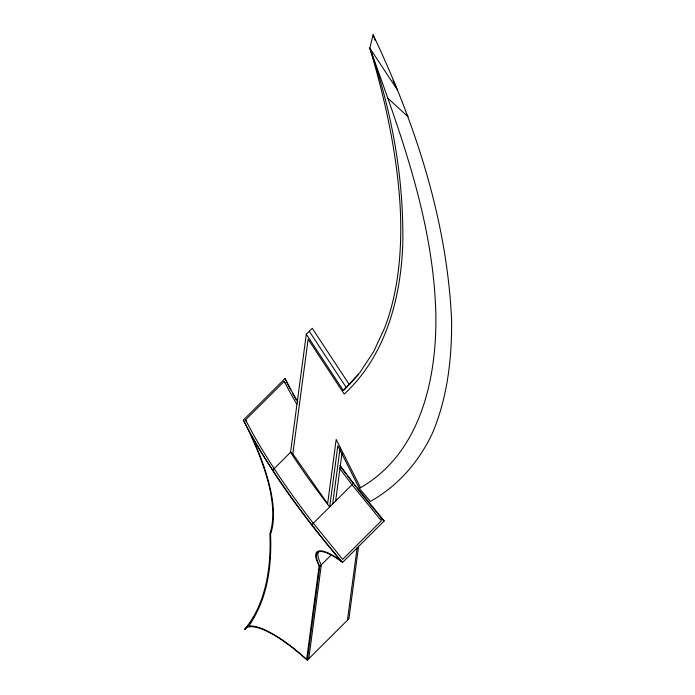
<?xml version="1.0" encoding="UTF-8"?>
<svg xmlns="http://www.w3.org/2000/svg" width="695" height="695" viewBox="0 0 695 695"><rect width="100%" height="100%" fill="white"/><g stroke="black" fill="none" stroke-linecap="round" stroke-linejoin="round"><path stroke-width="1.04" d="M306.304 334.234L343.339 390.529L349.29 384.596L312.255 328.301L306.304 334.234L290.553 452.28L272.709 470.081M292.821 453.887L308.12 339.221L344.233 394.117C385.907 355.614 401.137 297.495 402.813 242.494C403.708 176.408 391.615 110.427 369.844 48.137L373.111 34.75C415.532 124.188 447.067 220.619 451.602 320.091C451.941 358.577 447.493 397.401 432.472 433.133C419.102 461.628 397.992 486.014 370.357 501.408L359.315 488.376L337.848 445.747L329.682 506.942A349.377 95.988 45.1 0 1 294.385 458.144L290.553 452.28L292.821 453.887L327.623 503.762L336.198 439.457L360.453 487.595M297.773 401.84A349.377 95.988 45.1 0 1 290.588 389.087L285.037 378.506L243.398 420.041L249.409 432.325A436.868 120.026 45.1 0 1 269.868 533.595A1199.466 329.534 45.1 0 1 249.184 623.45L244.805 629.27A80.429 22.101 45.1 0 1 307.294 660.25L319.822 566.373L331.168 555.062M308.78 658.764L321.307 564.887A43.689 12.006 45.1 0 1 318.249 552.403M332.653 503.971L340.107 448.153M335.633 501.008L342.079 452.697M347.448 620.201L357.126 547.66M358.611 546.174L348.933 618.715L307.294 660.25M246.708 627.229L248.41 624.97M249.54 623.467L250.669 621.964M343.339 390.529L359.845 372.589L373.623 351.713L384.622 327.988A2072.047 569.274 45.1 0 0 400.155 206.45C396.88 152.622 385.23 99.706 369.844 48.137L397.384 89.95L392.97 80.212M349.29 384.596L358.611 374.457M311.838 524.734L353.477 483.207A349.377 95.988 45.1 0 1 340.324 465.85M244.805 629.27L246.291 627.785M319.822 566.373A43.689 12.006 45.1 0 1 342.557 562.472L384.196 520.937L353.477 483.207M359.315 488.376C420.805 453.948 437.259 377.785 435.8 312.568C433.176 220.619 400.78 133.588 369.844 48.137M380.869 518.166L382.537 519.374L377.845 513.787M387.515 97.925L408.008 116.708L406.931 114.875M373.875 509.061L376.525 512.215M309.275 331.272L346.31 387.567M292.899 393.917L293.716 395.377M294.193 396.237L296.113 399.668M245.587 419.893L250.443 429.136A349.377 95.988 45.1 0 0 270.364 462.74L278.026 474.468A349.377 95.988 45.1 0 0 313.323 523.257L342.705 559.379L381.364 520.816L351.983 484.693A349.377 95.988 45.1 0 1 339.447 468.152M243.398 420.041L248.958 430.622A349.377 95.988 45.1 0 0 268.878 464.217L276.541 475.945A349.377 95.988 45.1 0 0 342.557 562.472M285.037 378.506L289.867 388.392M290.336 389.339L290.623 389.93M284.212 381.355L285.106 383.18M246.464 421.778L245.552 419.919L284.255 381.338L289.103 390.573A349.377 95.988 45.1 0 0 296.826 404.255M373.111 34.75L375.126 40.336M381.781 519.139A43.689 12.006 45.1 0 1 384.196 520.937M254.101 616.647A1199.466 329.534 45.1 0 1 252.989 618.454M373.215 508.271A350.306 96.24 45.1 0 1 356.952 488.107M355.64 486.439A350.306 96.24 45.1 0 1 354.337 484.762M353.043 483.095A350.306 96.24 45.1 0 1 347.291 475.615M346.032 473.955A350.306 96.24 45.1 0 1 339.855 465.702M319.127 565.826L306.651 659.329L300.31 653.769A81.376 22.353 45.1 0 0 249.071 626.117L253.831 617.872A1200.23 329.751 45.1 0 0 270.564 534.203A437.72 120.261 45.1 0 0 255.404 444.626L251.321 435.574L261.129 452.436L276.002 475.71A350.315 96.249 45.1 0 0 331.576 549.806L340.871 560.882L337.553 558.476A44.628 12.258 45.1 0 0 317.285 561.96L319.127 565.826"/></g></svg>
